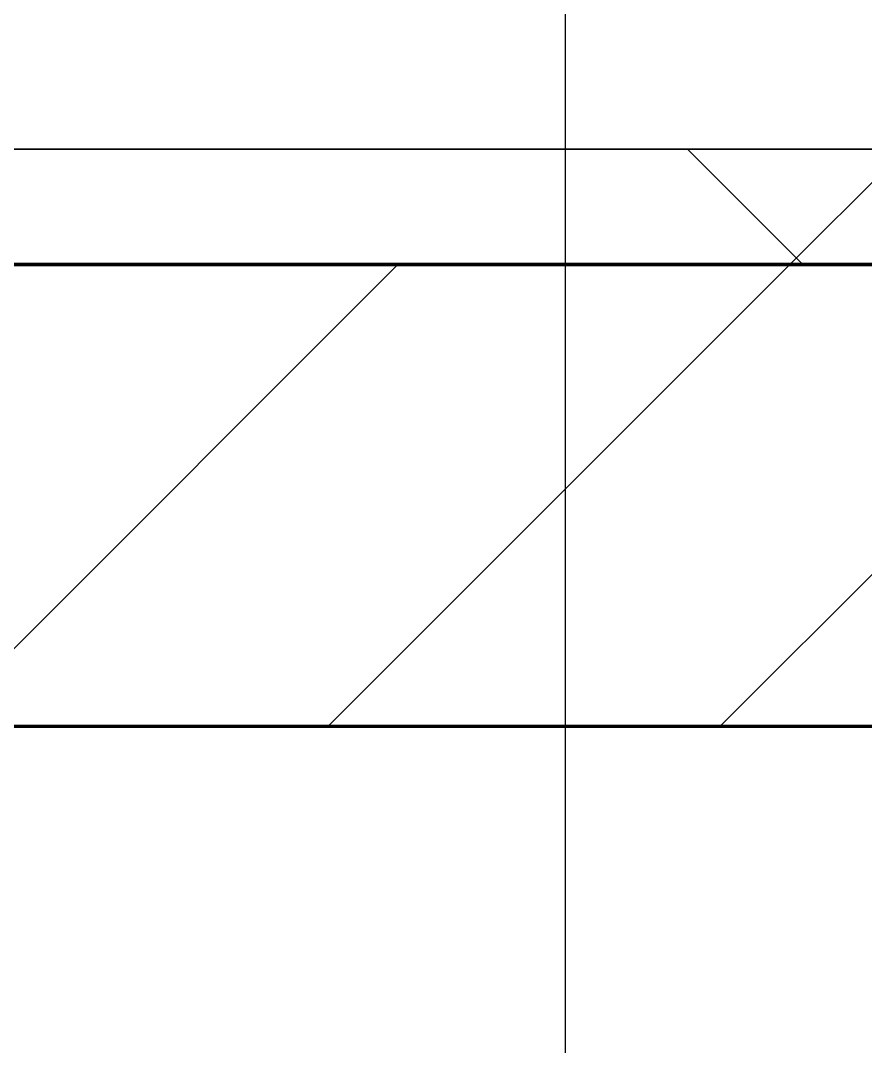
# Model space of a CAD drawing. Header units: millimetres. Extents: x -853432 to -773672, y -18171 to 22484.
# Drawn here: x -817043.9 to -816678.2, y -4159.5 to -3715.3 of the extents above; entities that cross this region are included whole.
import ezdxf
from ezdxf.xclip import XClip

# ---------------------------------------------------------------- set-up
doc = ezdxf.new("R2010")
doc.units = ezdxf.units.MM
doc.header["$XCLIPFRAME"] = 0
for name, color, linetype, lineweight in [('A-ANNO-NOTE', 3, 'Continuous', 25), ('A-GLAZ-CURT', 2, 'Continuous', 9), ('A-WALL', 5, 'Continuous', 35), ('A-WALL-FNSH', 2, 'Continuous', 35), ('A-WALL-PATT', 1, 'Continuous', 35)]:
    doc.layers.add(name, color=color, linetype=linetype, lineweight=lineweight)
doc.layers.add('A11_ALU.SOLID SHEET', color=2, linetype='Continuous')

# ---------------------------------------------------------------- blocks, each defined once
blk = doc.blocks.new('PPLS-PP19_Custom Tile Pattern - Custom Tile Pattern-V116-4251-01 ENLARGED CONCOURSE LEVEL - REFLECTED CEILING PLAN - SHEET 2')
at = {"layer": 'A-GLAZ-CURT'}
for p, q in [((-300, 0), (300, 0)), ((300, 0), (-300, 0)), ((230.06, 0), (300, 0)), ((-300, -50), (300, -50)), ((300, -50), (-300, -50))]:
    blk.add_line(p, q, dxfattribs=at)
for points, knots in [([(300, 0), (286.53, 0), (254.22, 0), (207.11, 0), (177.41, 0), (159.34, 0), (158.33, 0), (158.3, 0)], [-285.253232, -285.253232, -285.253232, -285.253232, -244.693688, -187.987675, -143.776725, -129.632772, -123.352749, -123.352749, -123.352749, -123.352749]), ([(247.1, 0), (246.76, 0), (245.04, 0), (238.34, 0), (226.56, 0), (221.1, 0), (200.27, 0), (182.99, 0), (174.27, 0), (169.67, 0), (168.99, 0)], [-9649.085549, -9649.085549, -9649.085549, -9649.085549, -9581.591397, -9406.094246, -9221.510254, -9016.44624, -8717.832359, -8253.978395, -8152.463617, -8069.855175, -8069.855175, -8069.855175, -8069.855175]), ([(171.51, 0), (176.48, 0), (193.23, 0), (201.73, 0), (208.81, 0), (213.9, 0), (241.96, 0), (266.73, 0), (281.71, 0), (291.71, 0), (296.52, 0), (297.86, 0), (298.09, 0)], [-7971.819559, -7971.819559, -7971.819559, -7971.819559, -7784.112253, -7606.717214, -7289.299508, -7042.621073, -6582.165592, -6068.460911, -5766.029927, -5566.724884, -5280.360606, -5199.253518, -5199.253518, -5199.253518, -5199.253518]), ([(300, 0), (288.22, 0), (262, 0), (230.43, 0), (219.94, 0), (219.02, 0)], [-12528.858583, -12528.858583, -12528.858583, -12528.858583, -11905.454923, -11162.864862, -10856.732305, -10856.732305, -10856.732305, -10856.732305]), ([(219.9, 0), (220.86, 0), (227.84, 0), (242.06, 0), (246.54, 0), (246.96, 0)], [-10670.940496, -10670.940496, -10670.940496, -10670.940496, -10511.382485, -9925.173265, -9834.877357, -9834.877357, -9834.877357, -9834.877357]), ([(284.76, 0), (284.76, 0), (285.09, 0), (287.47, 0), (293.59, 0), (297.76, 0), (300, 0)], [-4110.630118, -4110.630118, -4110.630118, -4110.630118, -4053.389046, -3959.664717, -3862.421465, -3746.95702, -3746.95702, -3746.95702, -3746.95702]), ([(297.38, 0), (295.84, 0), (291.62, 0), (285.38, 0), (284.87, 0)], [-4803.172655, -4803.172655, -4803.172655, -4803.172655, -4358.271401, -4143.037883, -4143.037883, -4143.037883, -4143.037883])]:
    blk.add_open_spline(points, degree=3, knots=knots, dxfattribs=at)
blk = doc.blocks.new('PPLS-PP19_Custom Tile Pattern - Custom Tile Pattern-V117-4251-01 ENLARGED CONCOURSE LEVEL - REFLECTED CEILING PLAN - SHEET 2')
at = {"layer": 'A-GLAZ-CURT'}
for p, q in [((-300, 0), (300, 0)), ((300, 0), (-300, 0)), ((-293.07, 0), (-289.41, 0)), ((-289.41, 0), (-293.07, 0)), ((-289.36, 0), (-275.75, 0)), ((-275.75, 0), (-289.36, 0)), ((-222.32, 0), (-205, 0)), ((-205, 0), (-222.32, 0)), ((-300, -50), (300, -50)), ((300, -50), (-300, -50))]:
    blk.add_line(p, q, dxfattribs=at)
at = {"layer": 'A-GLAZ-CURT', "flags": 128}
for points in [[(-300, 0), (-291.56, 0), (-283.3, 0), (-275.2, 0), (-267.26, 0), (-259.45, 0), (-251.77, 0), (-244.2, 0), (-236.74, 0), (-229.36, 0), (-222.06, 0), (-214.83, 0), (-207.71, 0), (-200.76, 0), (-194.02, 0), (-187.54, 0), (-181.38, 0), (-175.58, 0), (-170.25, 0), (-165.64, 0), (-162.01, 0), (-159.53, 0), (-157.46, 0), (-154.52, 0), (-149.42, 0), (-141.84, 0), (-132.81, 0), (-126.08, 0)], [(-151.49, 0), (-155.53, 0), (-160.27, 0), (-164.95, 0), (-169.65, 0), (-174.47, 0), (-179.49, 0), (-184.81, 0), (-190.44, 0), (-196.37, 0), (-202.58, 0), (-209.04, 0), (-215.73, 0), (-222.63, 0), (-229.72, 0), (-236.97, 0), (-244.39, 0), (-251.96, 0), (-259.67, 0), (-267.51, 0), (-275.48, 0), (-283.55, 0), (-291.73, 0), (-300, 0)], [(-125.17, 0), (-128.55, 0), (-134.16, 0), (-140.03, 0), (-145.5, 0), (-150.63, 0)]]:
    blk.add_lwpolyline(points, dxfattribs=at)
at = {"layer": 'A-GLAZ-CURT'}
for points, knots in [([(-300, 0), (-284.65, 0), (-236.57, 0), (-189.05, 0), (-159.15, 0), (-151.46, 0)], [-5323.127839, -5323.127839, -5323.127839, -5323.127839, -4502.809032, -2700.551212, -2009.320905, -2009.320905, -2009.320905, -2009.320905]), ([(-82.53, 0), (-82.64, 0), (-96.32, 0), (-134.08, 0), (-202.69, 0), (-259.42, 0), (-287.23, 0), (-289.02, 0)], [-18949.545561, -18949.545561, -18949.545561, -18949.545561, -18935.241197, -17136.203329, -15131.813646, -13729.592194, -13633.654804, -13633.654804, -13633.654804, -13633.654804]), ([(-137.88, 0), (-140.56, 0), (-147.66, 0), (-147.69, 0), (-158.72, 0), (-174.02, 0), (-185.59, 0), (-209.77, 0), (-232.01, 0), (-255.22, 0), (-262.59, 0), (-264.9, 0), (-265.4, 0)], [-3187.727384, -3187.727384, -3187.727384, -3187.727384, -2919.378265, -2477.344047, -2237.412286, -2029.680487, -1755.085331, -1400.429864, -858.079193, -543.655514, -208.940337, 0, 0, 0, 0]), ([(-258.6, 0), (-257.91, 0), (-254.26, 0), (-241.25, 0), (-225.99, 0), (-213.1, 0), (-200.2, 0), (-185.8, 0), (-171.77, 0), (-158.7, 0), (-157.22, 0)], [-5722.54675, -5722.54675, -5722.54675, -5722.54675, -5657.471696, -5413.335975, -5017.494783, -4832.723979, -4666.091899, -4349.945572, -4000.813434, -3840.635403, -3840.635403, -3840.635403, -3840.635403]), ([(-133.82, 0), (-135.51, 0), (-137.8, 0), (-149.31, 0), (-162.01, 0), (-177.91, 0), (-199.46, 0), (-216.65, 0), (-231.26, 0), (-233.46, 0), (-234, 0)], [-2731.647847, -2731.647847, -2731.647847, -2731.647847, -2418.507304, -2308.929706, -2113.765672, -1763.376603, -1422.553702, -978.033455, -846.069444, -682.911962, -682.911962, -682.911962, -682.911962]), ([(-233.49, 0), (-233.44, 0), (-232.38, 0), (-230.74, 0), (-225.3, 0), (-223.63, 0)], [-455.274641, -455.274641, -455.274641, -455.274641, -440.605512, -119.536984, 0, 0, 0, 0]), ([(-223.63, 0), (-219.39, 0), (-206.17, 0), (-188.58, 0), (-169.02, 0), (-157.93, 0), (-152.01, 0)], [-5463.295695, -5463.295695, -5463.295695, -5463.295695, -5161.076232, -4739.070012, -4465.409639, -4149.119819, -4149.119819, -4149.119819, -4149.119819]), ([(-151.47, 0), (-145.86, 0), (-136.7, 0), (-127.33, 0), (-124.19, 0), (-123.43, 0), (-123.28, 0)], [-4139.560737, -4139.560737, -4139.560737, -4139.560737, -3839.893365, -3647.167523, -3488.92562, -3439.852845, -3439.852845, -3439.852845, -3439.852845]), ([(-151.06, 0), (-150.06, 0), (-147.11, 0), (-143.57, 0), (-138.62, 0)], [-3456.571863, -3456.571863, -3456.571863, -3456.571863, -3371.022232, -3227.460399, -3227.460399, -3227.460399, -3227.460399]), ([(-151.03, 0), (-140.01, 0), (-124.96, 0), (-110.8, 0), (-99.5, 0), (-91.46, 0)], [-1996.172939, -1996.172939, -1996.172939, -1996.172939, -1002.059161, -460.363443, 0, 0, 0, 0]), ([(-118.78, 0), (-121.86, 0), (-126.28, 0), (-136.96, 0), (-147.46, 0), (-150.03, 0), (-150.57, 0)], [-5938.474035, -5938.474035, -5938.474035, -5938.474035, -5700.061948, -5508.838257, -5298.784692, -5196.16478, -5196.16478, -5196.16478, -5196.16478]), ([(-150.34, 0), (-150.07, 0), (-147.75, 0), (-142.6, 0), (-127.26, 0), (-107.3, 0), (-90.42, 0), (-75.26, 0), (-68.41, 0), (-65.12, 0), (-63.63, 0)], [-4948.728362, -4948.728362, -4948.728362, -4948.728362, -4883.323924, -4440.880425, -4054.690705, -3793.097032, -3402.597032, -3144.956779, -3050.982048, -2969.237017, -2969.237017, -2969.237017, -2969.237017]), ([(-26.75, 0), (-27.82, 0), (-36.18, 0), (-53.55, 0), (-78.2, 0), (-110.94, 0), (-130.52, 0), (-147.74, 0), (-149.07, 0)], [-8718.362214, -8718.362214, -8718.362214, -8718.362214, -8532.293389, -8073.216054, -7508.296369, -7004.680444, -6449.282163, -6277.220794, -6277.220794, -6277.220794, -6277.220794]), ([(-148.23, 0), (-146.94, 0), (-140.15, 0), (-137.28, 0), (-133.93, 0), (-128.78, 0), (-126.5, 0)], [-6162.058746, -6162.058746, -6162.058746, -6162.058746, -6017.569127, -5560.701257, -5364.112219, -5231.017328, -5231.017328, -5231.017328, -5231.017328]), ([(-86.16, 0), (-91.37, 0), (-104.13, 0), (-122.65, 0), (-139.03, 0), (-146.11, 0), (-146.95, 0)], [-1681.3698, -1681.3698, -1681.3698, -1681.3698, -1374.161226, -945.742622, -741.901385, -489.130243, -489.130243, -489.130243, -489.130243]), ([(-146.69, 0), (-146.59, 0), (-145.49, 0), (-135.69, 0), (-128.29, 0), (-125.15, 0)], [-420.34245, -420.34245, -420.34245, -420.34245, -406.956646, -290.263673, 0, 0, 0, 0]), ([(-127.41, 0), (-131.63, 0), (-133.16, 0), (-134.09, 0), (-134.15, 0)], [-8540.990293, -8540.990293, -8540.990293, -8540.990293, -8266.114998, -8246.473386, -8246.473386, -8246.473386, -8246.473386]), ([(-134.15, 0), (-133.32, 0), (-130.31, 0), (-117.33, 0), (-92.04, 0), (-74.02, 0), (-62.74, 0), (-60.36, 0), (-59.97, 0)], [-7657.439573, -7657.439573, -7657.439573, -7657.439573, -7293.749979, -6839.55839, -6236.997189, -5713.340575, -5140.470607, -5006.787413, -5006.787413, -5006.787413, -5006.787413]), ([(-120.13, 0), (-120.14, 0), (-120.24, 0), (-121.3, 0), (-129.25, 0), (-133.82, 0)], [-2933.992132, -2933.992132, -2933.992132, -2933.992132, -2920.575025, -2840.280255, -2731.647847, -2731.647847, -2731.647847, -2731.647847]), ([(-113.43, 0), (-113.44, 0), (-113.96, 0), (-119.73, 0), (-125.43, 0), (-127.03, 0), (-127.41, 0)], [-328.499627, -328.499627, -328.499627, -328.499627, -282.672656, -98.539552, -24.539552, 0, 0, 0, 0]), ([(-126.5, 0), (-122.44, 0), (-108.71, 0), (-86.68, 0), (-63.44, 0), (-54.4, 0), (-48.53, 0), (-30.79, 0), (-18.03, 0), (8.61, 0), (15.02, 0), (22.91, 0), (31, 0), (39.04, 0), (51.19, 0), (58.74, 0), (61.34, 0), (61.45, 0)], [-5231.017328, -5231.017328, -5231.017328, -5231.017328, -4994.692869, -4542.524482, -4008.285538, -3689.699207, -3546.54457, -3315.260113, -2864.387349, -2439.246196, -2084.094819, -1956.422387, -1818.904206, -1645.594513, -1443.202566, -1228.752106, -1120.932285, -1120.932285, -1120.932285, -1120.932285]), ([(-125.15, 0), (-124.93, 0), (-121.96, 0), (-113.01, 0), (-98.9, 0), (-85.29, 0), (-71.67, 0), (-65.93, 0), (-65.07, 0)], [-3362.7396, -3362.7396, -3362.7396, -3362.7396, -3342.215224, -3074.362186, -2902.289527, -2605.247022, -2322.099534, -2241.8264, -2241.8264, -2241.8264, -2241.8264]), ([(-122.08, 0), (-122.01, 0), (-121.69, 0), (-121.2, 0), (-120.88, 0)], [-3136.336417, -3136.336417, -3136.336417, -3136.336417, -3110.304437, -3035.164275, -3035.164275, -3035.164275, -3035.164275]), ([(-36.33, 0), (-36.43, 0), (-37.27, 0), (-45.02, 0), (-46.13, 0), (-60.59, 0), (-81.23, 0), (-99.51, 0), (-114.02, 0), (-117.28, 0), (-118.78, 0)], [-1855.773136, -1855.773136, -1855.773136, -1855.773136, -1810.870157, -1672.078046, -1405.135169, -1060.00838, -740.068933, -229.489605, -116.330425, 0, 0, 0, 0]), ([(-117.74, 0), (-117.19, 0), (-114.78, 0), (-113.43, 0), (-113.43, 0)], [-821.249067, -821.249067, -821.249067, -821.249067, -394.672656, -330.879064, -330.879064, -330.879064, -330.879064]), ([(-36.62, 0), (-36.62, 0), (-40.35, 0), (-44.32, 0), (-58.97, 0), (-85.2, 0), (-107.61, 0), (-116.56, 0), (-117.56, 0)], [-4069.478503, -4069.478503, -4069.478503, -4069.478503, -3858.647035, -3538.256648, -2842.901703, -2193.204658, -1433.981041, -985.49888, -985.49888, -985.49888, -985.49888]), ([(-115.82, 0), (-114.96, 0), (-110.41, 0), (-97.85, 0), (-87.68, 0), (-83.37, 0)], [-5724.064692, -5724.064692, -5724.064692, -5724.064692, -5430.283136, -5103.229623, -4871.544419, -4871.544419, -4871.544419, -4871.544419]), ([(9.32, 0), (9.08, 0), (7.65, 0), (2.57, 0), (-12.23, 0), (-25.64, 0), (-40, 0), (-56.24, 0), (-75.59, 0), (-94, 0), (-112.01, 0), (-114.94, 0), (-115.63, 0)], [-2922.926651, -2922.926651, -2922.926651, -2922.926651, -2882.788014, -2720.818881, -2518.50168, -2125.455881, -1792.521578, -1466.981642, -1208.454564, -789.402658, -501.969187, -243.577221, -243.577221, -243.577221, -243.577221]), ([(-91.46, 0), (-90.09, 0), (-84.7, 0), (-77.43, 0), (-72.73, 0), (-72.64, 0), (-72.64, 0)], [-19832.387487, -19832.387487, -19832.387487, -19832.387487, -19753.885894, -19541.04734, -19478.625389, -19471.062469, -19471.062469, -19471.062469, -19471.062469]), ([(-83.16, 0), (-83.08, 0), (-82.46, 0), (-76.14, 0), (-62.97, 0), (-48.14, 0), (-36.49, 0), (-33.57, 0), (-29.94, 0), (-28.57, 0)], [-1372.28973, -1372.28973, -1372.28973, -1372.28973, -1353.722004, -1274.333717, -1073.56893, -651.549973, -296.515819, -83.513472, 0, 0, 0, 0]), ([(-82.54, 0), (-81.46, 0), (-66.64, 0), (-43.74, 0), (-21.28, 0), (-13.68, 0)], [-4856.696418, -4856.696418, -4856.696418, -4856.696418, -4799.173296, -4065.652676, -3653.658314, -3653.658314, -3653.658314, -3653.658314]), ([(-63.96, 0), (-64.13, 0), (-71.28, 0), (-78.25, 0), (-82.53, 0)], [-2171.769325, -2171.769325, -2171.769325, -2171.769325, -2007.031671, -1752.895726, -1752.895726, -1752.895726, -1752.895726]), ([(-29.03, 0), (-33.97, 0), (-43.74, 0), (-56.37, 0), (-71.66, 0), (-77.19, 0), (-81.21, 0), (-82.06, 0)], [-2680.714891, -2680.714891, -2680.714891, -2680.714891, -2413.671296, -2161.752162, -2006.592567, -1646.621388, -1501.200339, -1501.200339, -1501.200339, -1501.200339]), ([(-66.39, 0), (-66.39, 0), (-63.63, 0), (-53.63, 0), (-34.42, 0), (-29.82, 0), (-29.19, 0)], [-2493.31794, -2493.31794, -2493.31794, -2493.31794, -2315.303971, -1809.437387, -963.711516, -666.19313, -666.19313, -666.19313, -666.19313]), ([(31.18, 0), (25.97, 0), (11.99, 0), (-16.92, 0), (-47.42, 0), (-65.77, 0), (-66.37, 0), (-66.38, 0)], [-4496.803627, -4496.803627, -4496.803627, -4496.803627, -4222.080604, -3745.412743, -2981.410125, -2542.574734, -2498.224237, -2498.224237, -2498.224237, -2498.224237]), ([(-63.63, 0), (-61.49, 0), (-57.39, 0), (-54.49, 0), (-45.2, 0), (-40.79, 0), (-40.46, 0), (-40.44, 0)], [-2969.237017, -2969.237017, -2969.237017, -2969.237017, -2851.217951, -2734.127174, -2474.780881, -2410.990208, -2350.645972, -2350.645972, -2350.645972, -2350.645972]), ([(-58.83, 0), (-58.37, 0), (-57.29, 0), (-54.23, 0), (-46.33, 0), (-42.62, 0), (-41.76, 0)], [-4859.52896, -4859.52896, -4859.52896, -4859.52896, -4680.891996, -4469.85053, -4321.566175, -4270.495146, -4270.495146, -4270.495146, -4270.495146]), ([(-51.83, 0), (-51.83, 0), (-51.78, 0), (-47.4, 0), (-46.01, 0), (-40.22, 0), (-36.78, 0)], [-632.814994, -632.814994, -632.814994, -632.814994, -627.965721, -508.377888, -260.442412, 0, 0, 0, 0]), ([(-14.25, 0), (-16.68, 0), (-23.65, 0), (-32.81, 0), (-44.85, 0), (-51.43, 0), (-51.79, 0)], [-1418.803938, -1418.803938, -1418.803938, -1418.803938, -1290.787923, -1039.307308, -819.71621, -644.910881, -644.910881, -644.910881, -644.910881]), ([(-41.76, 0), (-39.9, 0), (-37.72, 0), (-36.92, 0), (-36.77, 0)], [-4270.495146, -4270.495146, -4270.495146, -4270.495146, -4161.040818, -4106.245333, -4106.245333, -4106.245333, -4106.245333]), ([(-36.78, 0), (-32.43, 0), (-24.71, 0), (-16.46, 0), (-13.6, 0)], [-6191.144455, -6191.144455, -6191.144455, -6191.144455, -5862.463379, -5693.756825, -5693.756825, -5693.756825, -5693.756825]), ([(-36.29, 0), (-36.29, 0), (-34.66, 0), (-28.88, 0), (-26.95, 0), (-26.54, 0)], [-9150.272121, -9150.272121, -9150.272121, -9150.272121, -9057.163041, -8919.836787, -8834.607043, -8834.607043, -8834.607043, -8834.607043]), ([(30.82, 0), (29.27, 0), (20.14, 0), (3.54, 0), (-16.58, 0), (-34.76, 0), (-36.04, 0)], [-10462.034656, -10462.034656, -10462.034656, -10462.034656, -10363.088938, -9884.23066, -9424.652049, -9182.880979, -9182.880979, -9182.880979, -9182.880979]), ([(-33.34, 0), (-33.34, 0), (-32.93, 0), (-31.16, 0), (-30.52, 0)], [-2415.024266, -2415.024266, -2415.024266, -2415.024266, -2357.633367, -2323.618664, -2323.618664, -2323.618664, -2323.618664]), ([(-13.6, 0), (-15.21, 0), (-22.32, 0), (-30.57, 0), (-31.82, 0), (-32, 0)], [-3080.474451, -3080.474451, -3080.474451, -3080.474451, -2994.501669, -2698.150104, -2614.070998, -2614.070998, -2614.070998, -2614.070998]), ([(-30.76, 0), (-30.73, 0), (-29.99, 0), (-23.47, 0), (-15.75, 0), (-15.19, 0)], [-54176.191683, -54176.191683, -54176.191683, -54176.191683, -54157.274271, -53749.15266, -53717.791567, -53717.791567, -53717.791567, -53717.791567]), ([(-30.52, 0), (-27.11, 0), (-17.83, 0), (5.99, 0), (22.06, 0), (37.44, 0), (45.92, 0), (57.76, 0), (64.47, 0), (72.74, 0), (75.22, 0), (76.03, 0), (76.21, 0)], [-2323.618664, -2323.618664, -2323.618664, -2323.618664, -2142.497158, -1716.209403, -1206.526904, -1089.329421, -901.315459, -753.071572, -495.328968, -421.953223, -334.951786, -290.452333, -290.452333, -290.452333, -290.452333]), ([(-14.24, 0), (-15.46, 0), (-18.71, 0), (-25.97, 0), (-29.52, 0), (-30.21, 0)], [-55092.991915, -55092.991915, -55092.991915, -55092.991915, -54789.006179, -54461.685999, -54290.791712, -54290.791712, -54290.791712, -54290.791712]), ([(-13.58, 0), (-14.68, 0), (-19.7, 0), (-24.92, 0), (-29.03, 0)], [-2966.78257, -2966.78257, -2966.78257, -2966.78257, -2903.012179, -2680.714891, -2680.714891, -2680.714891, -2680.714891]), ([(-28.98, 0), (-28.66, 0), (-27.39, 0), (-24.45, 0), (-22.56, 0)], [-166.548282, -166.548282, -166.548282, -166.548282, -102.06493, 0, 0, 0, 0]), ([(-28.57, 0), (-26.93, 0), (-21.03, 0), (-16.6, 0), (-13.6, 0)], [-5361.429781, -5361.429781, -5361.429781, -5361.429781, -5261.36855, -5085.08516, -5085.08516, -5085.08516, -5085.08516]), ([(-22.56, 0), (-20.27, 0), (-17.03, 0), (-11.36, 0), (-7.66, 0), (-6.6, 0), (-6.44, 0)], [-56468.192263, -56468.192263, -56468.192263, -56468.192263, -56344.022017, -56303.229861, -56166.290093, -56124.392176, -56124.392176, -56124.392176, -56124.392176]), ([(76.63, 0), (74.8, 0), (67.65, 0), (53.52, 0), (37, 0), (24.07, 0), (12.82, 0), (-0.21, 0), (-10.04, 0), (-13.6, 0)], [-3095.572228, -3095.572228, -3095.572228, -3095.572228, -2950.589685, -2634.532728, -2313.748533, -2106.613311, -1925.670641, -1617.263037, -1430.222749, -1430.222749, -1430.222749, -1430.222749]), ([(-13.59, 0), (-12.44, 0), (-5.74, 0), (4.23, 0), (9.64, 0), (10.14, 0), (10.18, 0)], [-3651.960613, -3651.960613, -3651.960613, -3651.960613, -3589.737505, -3285.047089, -3066.359526, -3044.715262, -3044.715262, -3044.715262, -3044.715262]), ([(8.33, 0), (8.19, 0), (7.18, 0), (1.09, 0), (-7.68, 0), (-12.97, 0)], [-3574.286521, -3574.286521, -3574.286521, -3574.286521, -3526.962355, -3285.499107, -2978.572101, -2978.572101, -2978.572101, -2978.572101]), ([(-12.76, 0), (-8.93, 0), (9.67, 0), (33.59, 0), (50.82, 0), (55.35, 0)], [-454.035567, -454.035567, -454.035567, -454.035567, -429.606584, -390.253598, -376.313061, -376.313061, -376.313061, -376.313061]), ([(-12.66, 0), (-6.97, 0), (12.49, 0), (43.36, 0), (70.92, 0), (82.12, 0), (83.66, 0)], [-5675.215751, -5675.215751, -5675.215751, -5675.215751, -5340.621928, -4573.028122, -4094.177415, -3869.465285, -3869.465285, -3869.465285, -3869.465285]), ([(55.35, 0), (54.95, 0), (50.31, 0), (39.61, 0), (24.74, 0), (4.72, 0), (-8.18, 0), (-12.6, 0)], [-4348.182298, -4348.182298, -4348.182298, -4348.182298, -4326.416877, -4098.545751, -3766.694881, -3333.063701, -3098.158219, -3098.158219, -3098.158219, -3098.158219]), ([(-12.5, 0), (-12.27, 0), (-7.43, 0), (2.08, 0), (13.15, 0), (21.24, 0), (24.62, 0), (24.72, 0), (24.72, 0)], [-5063.572571, -5063.572571, -5063.572571, -5063.572571, -5050.479954, -4785.90057, -4596.498881, -4445.288762, -4384.376941, -4376.041937, -4376.041937, -4376.041937, -4376.041937]), ([(-6.54, 0), (-6.73, 0), (-7.2, 0), (-7.6, 0), (-7.79, 0)], [-56009.792147, -56009.792147, -56009.792147, -56009.792147, -55949.290093, -55895.192118, -55895.192118, -55895.192118, -55895.192118]), ([(-2.63, 0), (-2.47, 0), (-1.22, 0), (4.92, 0), (15.97, 0), (22.54, 0), (24.49, 0)], [-226.825321, -226.825321, -226.825321, -226.825321, -220.269177, -206.416616, -198.214427, -187.717507, -187.717507, -187.717507, -187.717507]), ([(55.35, 0), (48.72, 0), (35.08, 0), (12, 0), (3.08, 0), (-1.67, 0), (-2.25, 0)], [-327.491597, -327.491597, -327.491597, -327.491597, -307.516438, -285.83788, -246.234814, -234.646884, -234.646884, -234.646884, -234.646884])]:
    blk.add_open_spline(points, degree=3, knots=knots, dxfattribs=at)
for points in [[(-289.36, 0), (-292.87, 0), (-296.42, 0), (-300, 0)], [(-82.61, 0), (-83.79, 0), (-84.97, 0), (-86.16, 0)], [(-72.93, 0), (-75.38, 0), (-78.67, 0), (-82.28, 0)], [(-39.84, 0), (-39.08, 0), (-38.11, 0), (-37.36, 0)], [(-15.19, 0), (-14.88, 0), (-14.4, 0), (-13.8, 0)]]:
    blk.add_open_spline(points, degree=3, dxfattribs=at)
blk = doc.blocks.new('*U634')
at = {"layer": 'A-GLAZ-CURT'}
for name, p in [('PPLS-PP19_Custom Tile Pattern - Custom Tile Pattern-V116-4251-01 ENLARGED CONCOURSE LEVEL - REFLECTED CEILING PLAN - SHEET 2', (18602.37, -7350)), ('PPLS-PP19_Custom Tile Pattern - Custom Tile Pattern-V117-4251-01 ENLARGED CONCOURSE LEVEL - REFLECTED CEILING PLAN - SHEET 2', (19202.37, -7350))]:
    blk.add_blockref(name, p, dxfattribs=at)
blk = doc.blocks.new('*U1213')
blk.add_lwpolyline([(22690, -750), (19166.45, -750), (19116.45, -700), (18966.44, -550), (-101025.39, -550), (-101025.39, -6704.96), (-96300, -6704.96), (-96300, -7350), (-94497.63, -7350), (17250, -7350), (17250, -6849.96), (18300, -6849.96), (22690, -6849.96)], close=True)

msp = doc.modelspace()

# ---------------------------------------------------------------- block references
at = {"layer": 'A11_ALU.SOLID SHEET'}
ref = msp.add_blockref('*U1213', (-744682.37, 3579.02), dxfattribs=at)
XClip(ref).set_block_clipping_path([(-104690.1238047112, -9620.0029952966), (-34092.6543255156, 14392.9971737705)])

# ---------------------------------------------------------------- next in the draw order: hatches: boundary and pattern name
at = {"layer": 'A-WALL-PATT', "lineweight": 9}
h = msp.add_hatch(dxfattribs=at)
h.set_pattern_fill('FP_4', color=256, style=0, pattern_type=2)
h.set_pattern_definition([(45, (0, 0), (-212.13203, 212.13203), []), (135, (0, 0), (-212.13203, -212.13203), [])])
h.paths.add_polyline_path([(-779464.45, -3820.98), (-778775.03, -3820.98), (-778775.03, -3770.98), (-827933.88, -3770.98), (-828045.79, -3820.98), (-779602.34, -3820.98)])
h.paths.add_polyline_path([(-828965.42, -3820.98), (-828156.1, -3820.98), (-828044.19, -3770.98), (-841032.37, -3770.98), (-841032.37, -3820.98), (-829103.3, -3820.98)])
h = msp.add_hatch(dxfattribs=at)
h.set_pattern_fill('FP_2', color=256, style=0, pattern_type=2)
h.set_pattern_definition([(45, (0, 0), (-84.852814, 84.852814), [])])
h.paths.add_polyline_path([(-779326.57, -4020.98), (-778775.03, -4020.98), (-778775.03, -3820.98), (-828045.79, -3820.98), (-828336.65, -3950.93), (-828355, -3909.85), (-828156.1, -3820.98), (-841232.37, -3820.98), (-841232.37, -4020.98), (-779878.11, -4020.98)])
h.paths.add_polyline_path([(-828280, -3860.98), (-828285, -3859.64), (-828288.66, -3855.98), (-828289.66, -3848.39), (-828287.07, -3844.76), (-828282.59, -3841.32), (-828280, -3840.98), (-828272.93, -3843.91), (-828270.34, -3848.39), (-828270.34, -3851.81), (-828272.93, -3858.05), (-828279.18, -3860.64)])

# ---------------------------------------------------------------- next in the draw order: linework, layer by layer
at = {"layer": 'A-ANNO-NOTE'}
msp.add_line((-816808.13, 3416.51), (-816808.13, -10818.33), dxfattribs=at)
at = {"layer": 'A-WALL', "color": 7, "lineweight": 70}
for p, q in [((-817580, -3820.98), (-816380, -3820.98)), ((-816380, -3820.98), (-817580, -3820.98)), ((-816380, -4020.98), (-817580, -4020.98))]:
    msp.add_line(p, q, dxfattribs=at)
at = {"layer": 'A-WALL-FNSH', "color": 250}
msp.add_line((-817580, -3770.98), (-816380, -3770.98), dxfattribs=at)

# ---------------------------------------------------------------- next in the draw order: block references
msp.add_blockref('*U634', (-835882.37, 3579.02))

doc.saveas('drawing.dxf')
